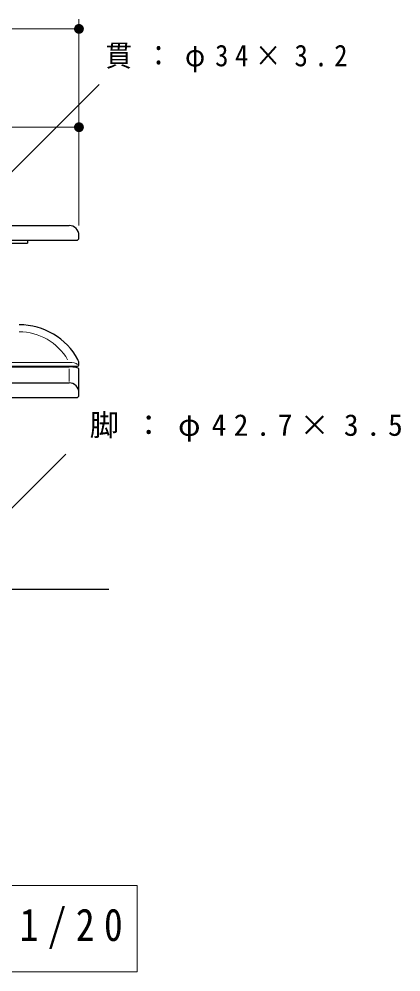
# Model space of a CAD drawing. Units: millimetres on the paper, scale 1:20. Extents: x -365 to 0, y 0 to 257.
# Drawn here: x -220 to -181.1, y 54.7 to 151.7 of the extents above; entities that cross this region are included whole.
import ezdxf

# ---------------------------------------------------------------- set-up
doc = ezdxf.new("R2010")
doc.units = ezdxf.units.MM
doc.layers.add('LY_1', color=7, linetype='Continuous', lineweight=25)
doc.styles.add('ＭＳ ゴシック', font='')
doc.styles.get('ＭＳ ゴシック').set_extended_font_data('MS Gothic')

# ---------------------------------------------------------------- blocks, each defined once
blk = doc.blocks.new('filled_dot')
at = {"color": 0, "linetype": 'Continuous', "lineweight": -2, "const_width": 1.25}
blk.add_lwpolyline([(-0.625, 0, 1), (0.625, 0, 1)], format="xyb", close=True, dxfattribs=at)

msp = doc.modelspace()

# ---------------------------------------------------------------- linework, layer by layer
at = {"layer": 'LY_1', "lineweight": 13}
for p, q in [((-213.876, 130.653), (-213.876, 151.653)), ((-288.876, 150.653), (-213.876, 150.653)), ((-228.893, 127.931), (-211.827, 144.997)), ((-237.876, 140.653), (-213.876, 140.653)), ((-224.578, 98.064), (-215.228, 107.414)), ((-207.937, 63.535), (-255.737, 63.535)), ((-207.937, 54.735), (-207.937, 63.535)), ((-255.737, 54.735), (-207.937, 54.735))]:
    msp.add_line(p, q, dxfattribs=at)
at = {"layer": 'LY_1', "color": 21}
for p, q in [((-251.376, 130.653), (-214.876, 130.653)), ((-251.376, 129.153), (-214.126, 129.153)), ((-213.876, 129.403), (-213.876, 129.653)), ((-236.808, 116.336), (-214.026, 116.336)), ((-213.876, 116.486), (-213.876, 116.565)), ((-236.808, 116.268), (-214.876, 116.268)), ((-213.876, 113.403), (-213.876, 116.045)), ((-236.808, 114.653), (-214.876, 114.653)), ((-213.876, 113.403), (-213.876, 113.653)), ((-236.808, 113.153), (-214.126, 113.153))]:
    msp.add_line(p, q, dxfattribs=at)
at = {"layer": 'LY_1', "color": 4}
for p in [(-219.126, 129.153), (-226.326, 128.853)]:
    msp.add_line(p, (-219.126, 128.853), dxfattribs=at)
at = {"layer": 'LY_1', "color": 12, "lineweight": 13}
for p, q in [((-236.808, 116.738), (-214.876, 116.738)), ((-214.876, 114.798), (-214.876, 116.087))]:
    msp.add_line(p, q, dxfattribs=at)
at = {"layer": 'LY_1', "color": 94}
msp.add_line((-227.006, 93.653), (-210.842, 93.653), dxfattribs=at)
at = {"layer": 'LY_1', "color": 21}
for centre, radius, start, end in [((-214.876, 129.653), 1, 0, 90), ((-214.126, 129.403), 0.25, 270, 0), ((-214.026, 116.486), 0.15, 270, 0), ((-214.876, 116.565), 1, 0, 27.81438), ((-214.876, 113.653), 1, 0, 90), ((-214.126, 113.403), 0.25, 270, 0)]:
    msp.add_arc(centre, radius, start, end, dxfattribs=at)
for centre, major_axis, ratio, start_param, end_param in [((-219.974, 114.147), (6.701, 0), 0.95602, 0.467129, 1.570796), ((-214.876, 116.045), (1, 0), 0.223278, 6.283185, 7.853982)]:
    msp.add_ellipse(centre, major_axis=major_axis, ratio=ratio, start_param=start_param, end_param=end_param, dxfattribs=at)
at = {"layer": 'LY_1', "color": 12, "lineweight": 13}
for centre, major_axis, ratio, start_param in [((-219.974, 114.147), (5.716, 0), 0.996943, 0.524371), ((-214.876, 116.336), (0.945, 0), 0.424749, 0.450289)]:
    msp.add_ellipse(centre, major_axis=major_axis, ratio=ratio, start_param=start_param, end_param=1.570796, dxfattribs=at)

# ---------------------------------------------------------------- block references
at = {"layer": 'LY_1', "lineweight": 13, "xscale": 0.4, "yscale": 0.4, "rotation": 180}
for p in [(-213.876, 150.653), (-213.876, 140.653)]:
    msp.add_blockref('filled_dot', p, dxfattribs=at)

# ---------------------------------------------------------------- texts
at = {"layer": 'LY_1', "attachment_point": 4, "style": 'ＭＳ ゴシック'}
for s, insert, char_height in [('\\T1.5;\\W0.9;貫：φ34×3.2', (-211.179, 147.647), 2.199), ('\\T1.5;脚：φ42.7×3.5', (-212.781, 110.064), 2.199), ('\\T1.5;\\W0.85;立面図\u3000Ｓ＝1/20', (-254.337, 59.135), 3.299)]:
    msp.add_mtext(s, dxfattribs=dict(at, insert=insert, char_height=char_height))

doc.saveas('drawing.dxf')
